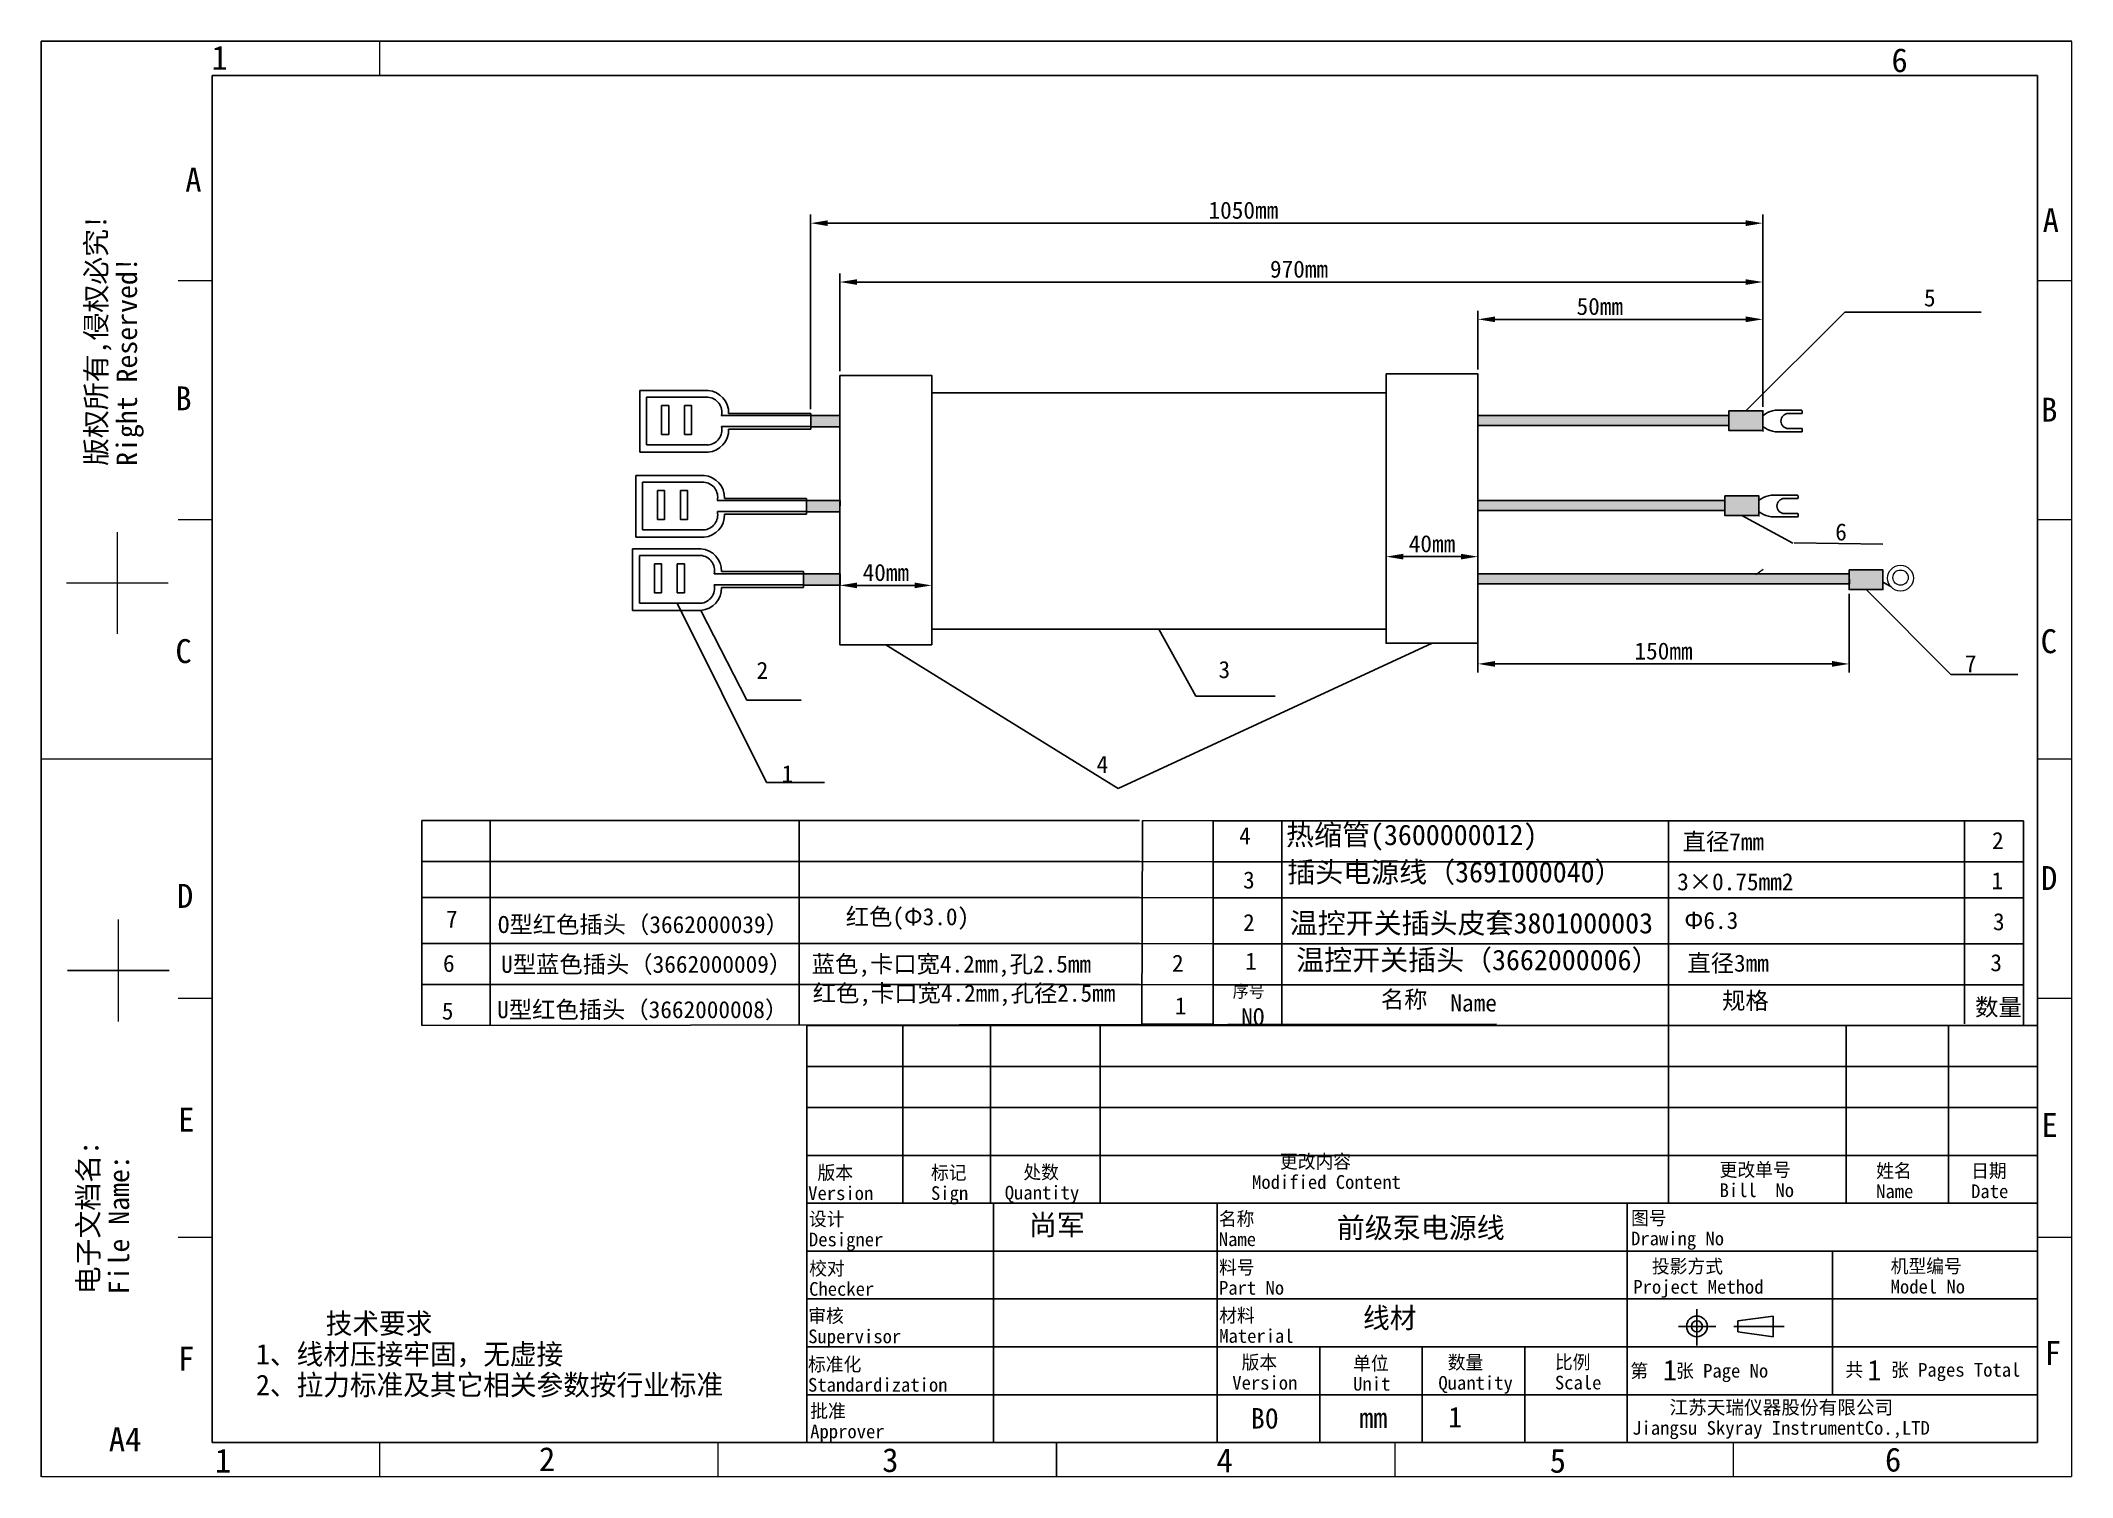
# Model space of a CAD drawing. Header units: millimetres. Extents: x 204 to 501, y 51 to 261.
import ezdxf

# ---------------------------------------------------------------- set-up
doc = ezdxf.new("R2010")
doc.units = ezdxf.units.MM
doc.layers.add('02___PRT_ALL_AXES', color=7, linetype='Continuous')
doc.styles.add('TEXTSTYLE_2', font='simfang_0.ttf')
doc.dimstyles.new('ISO-25', dxfattribs={"dimtxt": 2.5, "dimasz": 2.5, "dimexe": 1.25, "dimexo": 0.625, "dimtad": 1, "dimdsep": 46, "dimtxsty": 'Standard', "dimcen": 2.5, "dimadec": 0, "dimazin": 0, "dimtfac": 1, "dimtmove": 0, "dimatfit": 3, "dimfxl": 1, "dimarcsym": 0})

# ---------------------------------------------------------------- blocks, each defined once
blk = doc.blocks.new('*D1')
at = {"color": 0, "lineweight": -2}
for p, q in [((414.1, 212.78), (414.1, 221.39)), ((416.6, 220.14), (453.27, 220.14)), ((455.77, 207.36), (455.77, 221.39))]:
    blk.add_line(p, q, dxfattribs=at)
at = {"color": 0}
for points in [[(416.6, 220.56), (416.6, 219.73), (414.1, 220.14)], [(453.27, 220.56), (453.27, 219.73), (455.77, 220.14)]]:
    blk.add_solid(points, dxfattribs=at)
at = {"layer": 'Defpoints', "color": 0}
for p in [(455.77, 220.14), (414.1, 212.16), (455.77, 206.73)]:
    blk.add_point(p, dxfattribs=at)
at = {"color": 0, "insert": (431.93, 222.02), "char_height": 2.5, "attachment_point": 5}
blk.add_mtext('50mm', dxfattribs=at)
blk = doc.blocks.new('*D3')
at = {"color": 0, "lineweight": -2}
for p, q in [((320.77, 212.55), (320.77, 226.85)), ((455.77, 207.98), (455.77, 226.85)), ((323.27, 225.6), (453.27, 225.6))]:
    blk.add_line(p, q, dxfattribs=at)
at = {"color": 0}
for points in [[(323.27, 226.01), (323.27, 225.18), (320.77, 225.6)], [(453.27, 226.01), (453.27, 225.18), (455.77, 225.6)]]:
    blk.add_solid(points, dxfattribs=at)
at = {"layer": 'Defpoints', "color": 0}
for p in [(455.77, 225.6), (320.77, 211.93), (455.77, 207.36)]:
    blk.add_point(p, dxfattribs=at)
at = {"color": 0, "insert": (387.93, 227.47), "char_height": 2.5, "attachment_point": 5}
blk.add_mtext('970mm', dxfattribs=at)
blk = doc.blocks.new('*D2')
at = {"color": 0, "lineweight": -2}
for p, q in [((316.49, 207.01), (316.49, 235.46)), ((455.77, 207.36), (455.77, 235.46)), ((318.99, 234.21), (453.27, 234.21))]:
    blk.add_line(p, q, dxfattribs=at)
at = {"color": 0}
for points in [[(318.99, 234.63), (318.99, 233.79), (316.49, 234.21)], [(453.27, 234.63), (453.27, 233.79), (455.77, 234.21)]]:
    blk.add_solid(points, dxfattribs=at)
at = {"layer": 'Defpoints', "color": 0}
for p in [(455.77, 234.21), (316.49, 206.38), (455.77, 206.73)]:
    blk.add_point(p, dxfattribs=at)
at = {"color": 0, "insert": (379.79, 236.09), "char_height": 2.5, "attachment_point": 5}
blk.add_mtext('1050mm', dxfattribs=at)
blk = doc.blocks.new('*D4')
at = {"color": 0, "lineweight": -2}
for p, q in [((320.77, 191.6), (320.77, 179.97)), ((334.2, 191.6), (334.2, 179.97)), ((323.27, 181.22), (331.7, 181.22))]:
    blk.add_line(p, q, dxfattribs=at)
at = {"color": 0}
for points in [[(323.27, 181.63), (323.27, 180.8), (320.77, 181.22)], [(331.7, 181.63), (331.7, 180.8), (334.2, 181.22)]]:
    blk.add_solid(points, dxfattribs=at)
at = {"layer": 'Defpoints', "color": 0}
for p in [(320.77, 192.22), (334.2, 192.22), (334.2, 181.22)]:
    blk.add_point(p, dxfattribs=at)
at = {"color": 0, "insert": (327.49, 183.09), "char_height": 2.5, "attachment_point": 5}
blk.add_mtext('40mm', dxfattribs=at)
blk = doc.blocks.new('*D5')
at = {"color": 0, "lineweight": -2}
for p, q in [((400.67, 191.83), (400.67, 184.17)), ((414.1, 193.01), (414.1, 184.17)), ((403.17, 185.42), (411.6, 185.42))]:
    blk.add_line(p, q, dxfattribs=at)
at = {"color": 0}
for points in [[(403.17, 185.84), (403.17, 185.01), (400.67, 185.42)], [(411.6, 185.84), (411.6, 185.01), (414.1, 185.42)]]:
    blk.add_solid(points, dxfattribs=at)
at = {"layer": 'Defpoints', "color": 0}
for p in [(414.1, 193.63), (400.67, 192.45), (414.1, 185.42)]:
    blk.add_point(p, dxfattribs=at)
at = {"color": 0, "insert": (407.38, 187.3), "char_height": 2.5, "attachment_point": 5}
blk.add_mtext('40mm', dxfattribs=at)
blk = doc.blocks.new('*D8')
at = {"color": 0, "lineweight": -2}
for p, q in [((414.1, 180.83), (414.1, 168.48)), ((468.4, 179.98), (468.4, 168.48)), ((416.6, 169.73), (465.9, 169.73))]:
    blk.add_line(p, q, dxfattribs=at)
at = {"color": 0}
for points in [[(416.6, 170.15), (416.6, 169.31), (414.1, 169.73)], [(465.9, 170.15), (465.9, 169.31), (468.4, 169.73)]]:
    blk.add_solid(points, dxfattribs=at)
at = {"layer": 'Defpoints', "color": 0}
for p in [(414.1, 181.46), (468.4, 180.61), (468.4, 169.73)]:
    blk.add_point(p, dxfattribs=at)
at = {"color": 0, "insert": (441.25, 171.6), "char_height": 2.5, "attachment_point": 5}
blk.add_mtext('150mm', dxfattribs=at)

msp = doc.modelspace()

# ---------------------------------------------------------------- hatches: boundary and pattern name
h = msp.add_hatch(color=256)
h.set_gradient(color1=(228, 7, 11), color2=(254, 230, 231), one_color=1, tint=0.95)
h.paths.add_polyline_path([(316.494, 206.066), (320.772, 206.066), (320.772, 204.413), (316.494, 204.413)])
h = msp.add_hatch(color=256)
h.set_gradient(color1=(228, 7, 11), color2=(254, 230, 231), one_color=1, tint=0.95)
h.paths.add_polyline_path([(414.097, 206.066), (450.824, 206.066), (450.824, 204.611), (414.097, 204.611)])
h = msp.add_hatch(color=256)
h.set_gradient(color1=(228, 7, 11), color2=(254, 230, 231), one_color=1, tint=0.95)
h.paths.add_polyline_path([(450.824, 206.73), (455.773, 206.73), (455.773, 203.862), (450.824, 203.862)])
h = msp.add_hatch(color=256)
h.set_gradient(color1=(228, 7, 11), color2=(254, 230, 231), one_color=1, tint=0.95)
h.paths.add_polyline_path([(315.897, 193.632), (320.822, 193.632), (320.761, 191.979), (315.897, 191.979)])
h = msp.add_hatch(color=256)
h.set_gradient(color2=(242, 242, 242), one_color=1, tint=0.95)
h.paths.add_polyline_path([(315.897, 193.632), (320.822, 193.632), (320.761, 191.979), (315.897, 191.979)])
h = msp.add_hatch(color=256)
h.set_gradient(color1=(228, 7, 11), color2=(254, 230, 231), one_color=1, tint=0.95)
h.paths.add_polyline_path([(414.097, 193.632), (450.226, 193.632), (450.226, 192.177), (414.097, 192.177)])
h = msp.add_hatch(color=256)
h.set_gradient(color2=(242, 242, 242), one_color=1, tint=0.95)
h.paths.add_polyline_path([(414.097, 193.632), (450.226, 193.632), (450.226, 192.177), (414.097, 192.177)])
h = msp.add_hatch(color=256)
h.set_gradient(color1=(0, 0, 255), color2=(229, 229, 255), one_color=1, tint=0.95)
h.paths.add_polyline_path([(450.226, 194.296), (455.175, 194.296), (455.175, 191.428), (450.226, 191.428)])
h = msp.add_hatch(color=256)
h.set_gradient(color1=(230, 161, 0), color2=(255, 247, 229), one_color=1, tint=0.95)
h.paths.add_polyline_path([(315.44, 182.915), (320.786, 182.915), (320.817, 181.262), (315.44, 181.262)])
h = msp.add_hatch(color=256)
h.set_gradient(color1=(230, 161, 0), color2=(255, 247, 229), one_color=1, tint=0.95)
h.paths.add_polyline_path([(414.097, 182.915), (468.421, 182.915), (468.447, 181.46), (414.097, 181.46)])
h = msp.add_hatch(color=256)
h.set_gradient(color1=(255, 0, 0), color2=(255, 229, 229), one_color=1, tint=0.95)
h.paths.add_polyline_path([(468.402, 183.475), (473.351, 183.475), (473.351, 180.607), (468.402, 180.607)])

# ---------------------------------------------------------------- linework, layer by layer
at = {"linetype": 'Continuous'}
for p, q in [((203.954, 50.816), (203.954, 260.816)), ((203.954, 260.816), (500.954, 260.816)), ((228.954, 55.816), (228.954, 255.816)), ((228.954, 255.816), (495.954, 255.816)), ((495.954, 55.816), (495.954, 255.816)), ((315.954, 55.816), (315.954, 116.816)), ((315.954, 116.816), (495.954, 116.816)), ((329.964, 90.816), (329.964, 116.816)), ((342.801, 90.816), (342.801, 116.816)), ((358.819, 90.816), (358.819, 116.816)), ((441.954, 90.816), (441.954, 116.816)), ((467.954, 90.816), (467.954, 116.816)), ((482.954, 90.816), (482.954, 116.816)), ((315.954, 110.816), (495.954, 110.816)), ((315.954, 104.816), (495.954, 104.816)), ((315.954, 97.816), (495.954, 97.816)), ((315.954, 90.816), (495.954, 90.816)), ((343.223, 55.816), (343.223, 90.816)), ((375.954, 55.816), (375.954, 90.816)), ((435.954, 55.816), (435.954, 90.816)), ((315.954, 83.816), (495.954, 83.816)), ((465.954, 62.816), (465.954, 83.816)), ((315.954, 76.816), (495.954, 76.816)), ((446.128, 75.307), (446.128, 70.027)), ((457.29, 74.314), (452.115, 73.61)), ((457.29, 74.314), (457.29, 71.292)), ((443.445, 72.803), (448.905, 72.803)), ((451.546, 72.803), (458.9, 72.803)), ((452.115, 73.61), (452.115, 71.997)), ((452.115, 71.997), (457.29, 71.292)), ((315.954, 69.816), (495.954, 69.816)), ((390.954, 55.816), (390.954, 69.816)), ((405.954, 55.816), (405.954, 69.816)), ((420.954, 55.816), (420.954, 69.816)), ((315.954, 62.816), (495.954, 62.816)), ((228.954, 55.816), (495.954, 55.816))]:
    msp.add_line(p, q, dxfattribs=at)
for p, q in [((453.298, 206.73), (467.764, 221.196)), ((467.764, 221.196), (487.705, 221.196)), ((291.494, 209.717), (291.494, 200.717)), ((291.494, 209.717), (301.494, 209.717)), ((292.494, 208.757), (292.494, 201.757)), ((292.494, 208.757), (301.456, 208.757)), ((316.494, 206.066), (303.412, 206.066)), ((316.494, 206.381), (304.494, 206.381)), ((316.494, 205.217), (316.494, 206.381)), ((316.494, 206.217), (316.494, 204.217)), ((316.494, 205.217), (316.494, 204.053)), ((316.494, 204.448), (303.446, 204.448)), ((316.494, 204.053), (304.494, 204.053)), ((291.494, 200.717), (301.494, 200.717)), ((292.494, 201.757), (301.494, 201.757)), ((290.897, 197.283), (290.897, 188.283)), ((290.897, 197.283), (300.897, 197.283)), ((291.897, 196.323), (291.897, 189.323)), ((291.897, 196.323), (300.858, 196.323)), ((315.897, 193.632), (302.814, 193.632)), ((315.897, 193.947), (303.897, 193.947)), ((315.897, 192.783), (315.897, 193.947)), ((315.897, 193.783), (315.897, 191.783)), ((315.897, 192.014), (302.849, 192.014)), ((315.897, 191.618), (303.897, 191.618)), ((315.897, 192.783), (315.897, 191.618)), ((452.7, 191.428), (460.185, 187.374)), ((290.897, 188.283), (300.897, 188.283)), ((291.897, 189.323), (300.897, 189.323)), ((460.341, 187.444), (473.318, 187.228)), ((290.44, 186.566), (290.44, 177.566)), ((290.44, 186.566), (300.44, 186.566)), ((291.44, 185.606), (291.44, 178.606)), ((291.44, 185.606), (300.402, 185.606)), ((315.44, 182.915), (302.358, 182.915)), ((315.44, 181.297), (302.392, 181.297)), ((315.44, 183.23), (303.44, 183.23)), ((315.44, 182.066), (315.44, 183.23)), ((315.44, 183.066), (315.44, 181.066)), ((315.44, 182.066), (315.44, 180.901)), ((291.44, 178.606), (300.44, 178.606)), ((296.987, 178.636), (310.03, 152.367)), ((315.44, 180.901), (303.44, 180.901)), ((470.876, 180.607), (483.291, 168.192)), ((290.44, 177.566), (300.44, 177.566)), ((300.44, 177.566), (307.152, 164.419)), ((327.486, 172.521), (361.467, 151.504)), ((361.467, 151.504), (407.383, 172.75)), ((367.429, 174.832), (372.83, 165.014)), ((483.291, 168.192), (493.061, 168.192)), ((307.152, 164.419), (315.128, 164.419)), ((372.83, 165.014), (384.447, 165.014)), ((310.03, 152.367), (318.498, 152.367)), ((365.04, 146.807), (375.394, 146.766)), ((364.615, 140.807), (375.394, 140.766)), ((259.609, 135.562), (364.618, 135.562)), ((364.618, 135.562), (375.394, 135.52)), ((375.388, 135.52), (493.884, 135.52)), ((364.615, 128.807), (375.394, 128.766)), ((364.615, 122.807), (375.394, 122.766)), ((416.808, 117.017), (259.615, 116.807)), ((364.929, 117.017), (375.394, 117.017))]:
    msp.add_line(p, q)
at = {"lineweight": 0}
msp.add_line((454.757, 182.792), (455.828, 183.571), dxfattribs=at)
at = {"color": 7, "linetype": 'Continuous'}
msp.add_line((474.48, 181.057), (473.352, 181.689), dxfattribs=at)
at = {"linetype": 'Continuous', "lineweight": -3}
for p, q in [((259.615, 146.807), (364.615, 146.807)), ((259.615, 116.807), (259.615, 146.807)), ((269.615, 116.807), (269.615, 146.807)), ((314.812, 116.807), (314.812, 146.807)), ((364.929, 117.017), (365.04, 146.807)), ((375.394, 146.766), (493.884, 146.766)), ((375.394, 116.766), (375.394, 146.766)), ((385.394, 116.766), (385.394, 146.766)), ((441.996, 116.766), (441.996, 146.766)), ((485.27, 117.085), (485.27, 146.766)), ((493.884, 116.766), (493.884, 146.766)), ((495.954, 116.816), (495.954, 146.816)), ((259.615, 140.807), (364.615, 140.807)), ((375.394, 140.766), (493.884, 140.766)), ((259.615, 128.807), (364.615, 128.807)), ((375.394, 128.766), (493.884, 128.766)), ((259.615, 122.807), (364.615, 122.807)), ((375.394, 122.766), (493.884, 122.766))]:
    msp.add_line(p, q, dxfattribs=at)
at = {"linetype": 'Continuous', "lineweight": 0}
msp.add_line((342.504, 117.017), (342.504, 117.017), dxfattribs=at)
at = {"linetype": 'Continuous', "const_width": 0.2}
for points in [[(253.454, 255.816), (253.454, 260.816)], [(500.954, 50.816), (500.954, 260.816)], [(228.954, 225.816), (223.954, 225.816)], [(495.954, 225.816), (500.954, 225.816)], [(228.954, 190.816), (223.954, 190.816)], [(495.954, 190.816), (500.954, 190.816)], [(215.07, 189.04), (215.07, 174.084)], [(207.592, 181.562), (222.548, 181.562)], [(228.954, 155.816), (203.954, 155.816)], [(495.954, 155.816), (500.954, 155.816)], [(215.217, 132.353), (215.217, 117.397)], [(207.739, 124.875), (222.695, 124.875)], [(228.954, 120.816), (223.954, 120.816)], [(495.954, 120.816), (500.954, 120.816)], [(228.954, 85.816), (223.954, 85.816)], [(495.954, 85.816), (500.954, 85.816)], [(253.454, 55.816), (253.454, 50.816)], [(302.954, 55.816), (302.954, 50.816)], [(352.454, 55.816), (352.454, 50.816)], [(401.954, 55.816), (401.954, 50.816)], [(451.454, 55.816), (451.454, 50.816)], [(203.954, 50.816), (500.954, 50.816)]]:
    msp.add_lwpolyline(points, dxfattribs=at)
for points in [[(320.772, 211.929), (334.199, 211.929), (334.199, 172.521), (320.772, 172.521)], [(400.67, 212.158), (414.097, 212.158), (414.097, 172.75), (400.67, 172.75)], [(334.199, 209.391), (400.66, 209.391), (400.66, 174.832), (334.199, 174.832)], [(294.694, 207.527), (295.727, 207.527), (295.727, 203.292), (294.694, 203.292)], [(298.042, 207.527), (299.074, 207.527), (299.074, 203.292), (298.042, 203.292)], [(316.494, 206.066), (320.772, 206.066), (320.772, 204.413), (316.494, 204.413)], [(414.097, 206.066), (450.824, 206.066), (450.824, 204.611), (414.097, 204.611)], [(450.824, 206.73), (455.773, 206.73), (455.773, 203.862), (450.824, 203.862)], [(294.096, 195.093), (295.129, 195.093), (295.129, 190.857), (294.096, 190.857)], [(297.444, 195.093), (298.477, 195.093), (298.477, 190.857), (297.444, 190.857)], [(315.897, 193.632), (320.822, 193.632), (320.761, 191.979), (315.897, 191.979)], [(414.097, 193.632), (450.226, 193.632), (450.226, 192.177), (414.097, 192.177)], [(450.226, 194.296), (455.175, 194.296), (455.175, 191.428), (450.226, 191.428)], [(293.64, 184.376), (294.673, 184.376), (294.673, 180.14), (293.64, 180.14)], [(296.987, 184.376), (298.02, 184.376), (298.02, 180.14), (296.987, 180.14)], [(315.44, 182.915), (320.786, 182.915), (320.817, 181.262), (315.44, 181.262)], [(414.097, 182.915), (468.421, 182.915), (468.447, 181.46), (414.097, 181.46)], [(468.402, 183.475), (473.351, 183.475), (473.351, 180.607), (468.402, 180.607)]]:
    msp.add_lwpolyline(points, close=True)
at = {"lineweight": 0}
for centre, radius in [((475.917, 182.274), 1.883), ((475.922, 182.351), 1.116)]:
    msp.add_circle(centre, radius, dxfattribs=at)
at = {"linetype": 'Continuous'}
for radius in [1.511, 0.807]:
    msp.add_circle((446.128, 72.803), radius, dxfattribs=at)
for centre, radius, start, end in [((301.268, 206.536), 2.229, 347.81502, 85.15584), ((301.268, 206.496), 3.229, 357.95912, 85.97572), ((301.268, 203.978), 2.229, 274.02428, 12.18498), ((301.268, 203.938), 3.229, 274.02428, 2.04088), ((300.67, 194.102), 2.229, 347.81502, 85.15584), ((300.67, 194.062), 3.229, 357.95912, 85.97572), ((300.67, 191.544), 2.229, 274.02428, 12.18498), ((300.67, 191.503), 3.229, 274.02428, 2.04088), ((300.214, 183.385), 2.229, 347.81502, 85.15584), ((300.214, 183.345), 3.229, 357.95912, 85.97572), ((300.214, 180.826), 2.229, 274.02428, 12.18498), ((300.214, 180.786), 3.229, 274.02428, 2.04088)]:
    msp.add_arc(centre, radius, start, end)
at = {"layer": '02___PRT_ALL_AXES', "color": 7, "linetype": 'Continuous'}
for p, q in [((456.147, 206.323), (455.824, 206.094)), ((457.692, 206.851), (457.665, 206.848)), ((457.741, 206.855), (457.724, 206.854)), ((457.763, 206.857), (457.741, 206.855)), ((457.78, 206.858), (457.763, 206.857)), ((457.798, 206.86), (457.78, 206.858)), ((457.817, 206.861), (457.798, 206.86)), ((457.835, 206.862), (457.817, 206.861)), ((457.835, 206.862), (461.474, 206.862)), ((457.836, 206.862), (457.835, 206.862)), ((457.835, 206.862), (457.835, 206.862)), ((459.524, 206.362), (461.474, 206.362)), ((461.524, 206.812), (461.524, 206.412)), ((456.147, 204.202), (455.824, 204.431)), ((457.632, 203.68), (457.662, 203.677)), ((457.662, 203.677), (457.687, 203.674)), ((457.687, 203.674), (457.708, 203.672)), ((457.708, 203.672), (457.726, 203.671)), ((457.726, 203.671), (457.748, 203.669)), ((457.748, 203.669), (457.767, 203.667)), ((457.767, 203.667), (457.786, 203.666)), ((457.786, 203.666), (457.806, 203.664)), ((457.806, 203.664), (457.823, 203.663)), ((457.823, 203.663), (457.836, 203.662)), ((461.474, 203.662), (457.836, 203.662)), ((461.474, 204.162), (459.524, 204.162)), ((461.524, 204.112), (461.524, 203.712)), ((455.549, 193.888), (455.226, 193.66)), ((457.094, 194.416), (457.067, 194.414)), ((457.143, 194.421), (457.126, 194.419)), ((457.165, 194.423), (457.143, 194.421)), ((457.182, 194.424), (457.165, 194.423)), ((457.2, 194.426), (457.182, 194.424)), ((457.22, 194.427), (457.2, 194.426)), ((457.237, 194.428), (457.22, 194.427)), ((457.238, 194.428), (457.237, 194.428)), ((457.238, 194.428), (460.876, 194.428)), ((457.238, 194.428), (457.238, 194.428)), ((458.926, 193.928), (460.876, 193.928)), ((460.926, 194.378), (460.926, 193.978)), ((455.549, 191.768), (455.226, 191.997)), ((457.034, 191.246), (457.065, 191.243)), ((457.065, 191.243), (457.09, 191.24)), ((457.09, 191.24), (457.11, 191.238)), ((457.11, 191.238), (457.128, 191.236)), ((457.128, 191.236), (457.15, 191.235)), ((457.15, 191.235), (457.169, 191.233)), ((457.169, 191.233), (457.188, 191.231)), ((457.188, 191.231), (457.209, 191.23)), ((457.209, 191.23), (457.226, 191.229)), ((457.226, 191.229), (457.238, 191.228)), ((460.876, 191.228), (457.238, 191.228)), ((460.876, 191.728), (458.926, 191.728)), ((460.926, 191.678), (460.926, 191.278))]:
    msp.add_line(p, q, dxfattribs=at)
for points in [[(457.575, 206.837), (457.189, 206.766), (456.825, 206.656), (456.479, 206.509), (456.147, 206.323)], [(457.665, 206.848), (457.634, 206.844), (457.616, 206.842), (457.597, 206.84), (457.575, 206.837)], [(457.724, 206.854), (457.703, 206.852), (457.692, 206.851)], [(457.575, 203.687), (457.189, 203.759), (456.825, 203.869), (456.479, 204.016), (456.147, 204.202)], [(457.575, 203.687), (457.596, 203.685), (457.615, 203.682), (457.632, 203.68)], [(456.978, 194.403), (456.591, 194.331), (456.227, 194.222), (455.881, 194.075), (455.549, 193.888)], [(457.067, 194.414), (457.036, 194.41), (457.018, 194.408), (456.999, 194.406), (456.978, 194.403)], [(457.126, 194.419), (457.105, 194.418), (457.094, 194.416)], [(456.978, 191.253), (456.591, 191.325), (456.227, 191.435), (455.881, 191.582), (455.549, 191.768)], [(456.978, 191.253), (456.998, 191.25), (457.017, 191.248), (457.034, 191.246)]]:
    msp.add_lwpolyline(points, dxfattribs=at)
for centre, radius, start, end in [((455.774, 206.712), 0.05, 0, 90), ((456.624, 206.062), 0.8, 177.74193, 180), ((459.524, 205.262), 1.1, 90, 270), ((461.474, 206.412), 0.05, 270.0182, 360), ((455.774, 203.812), 0.05, 270, 0), ((456.624, 204.462), 0.8, 180, 182.25807), ((461.474, 204.112), 0.05, 0, 90), ((461.474, 203.712), 0.05, 270.01848, 0), ((455.176, 194.278), 0.05, 0, 90), ((456.026, 193.628), 0.8, 177.74193, 180), ((458.926, 192.828), 1.1, 90, 270), ((460.876, 193.978), 0.05, 270.0182, 360), ((455.176, 191.378), 0.05, 270, 0), ((456.026, 192.028), 0.8, 180, 182.25807), ((460.876, 191.678), 0.05, 0, 90), ((460.876, 191.278), 0.05, 270.01848, 0)]:
    msp.add_arc(centre, radius, start, end, dxfattribs=at)

# ---------------------------------------------------------------- texts
at = {"linetype": 'Continuous', "char_height": 3.5, "line_spacing_factor": 0.9, "style": 'TEXTSTYLE_2'}
for s, insert, width, attachment_point in [('1', (228.831, 260.162), 2.42804, 1), ('6', (474.596, 259.806), 2.42804, 1), ('A', (227.393, 242.318), 2.42804, 3), ('A', (496.708, 236.404), 2.42804, 1), ('B', (223.558, 210.328), 2.42804, 1), ('B', (496.497, 208.673), 2.42804, 1), ('C', (223.57, 173.35), 2.42804, 1), ('C', (496.417, 174.8), 2.42804, 1), ('D\\P ', (496.476, 140.153), 2.42804, 1), ('D', (223.801, 137.538), 2.42804, 1), ('E', (223.974, 104.817), 2.42804, 1), ('E', (496.546, 104.009), 2.42804, 1), ('F', (223.956, 69.831), 2.42804, 1), ('F', (497.02, 70.678), 2.42804, 1), ('A4', (213.828, 58.046), 4.85609, 1), ('1', (229.346, 54.92), 2.42804, 1), ('2', (276.749, 55.144), 2.42804, 1), ('3', (326.956, 54.995), 2.42804, 1), ('4', (375.857, 54.948), 2.42804, 1), ('5', (424.603, 54.9), 2.42804, 1), ('6', (473.647, 55.066), 2.42804, 1)]:
    msp.add_mtext(s, dxfattribs=dict(at, insert=insert, width=width, attachment_point=attachment_point))
at = {"linetype": 'Continuous', "attachment_point": 1, "rotation": 90, "line_spacing_factor": 0.9, "style": 'TEXTSTYLE_2'}
for s, insert, char_height, width in [('版权所有,侵权必究!\\PRight Reserved!', (210.471, 198.691), 2.99125, 37.26366), ('电子文档名:\\PFile Name:', (209.324, 77.498), 2.9912, 22.77101)]:
    msp.add_mtext(s, dxfattribs=dict(at, insert=insert, char_height=char_height, width=width))
at = {"char_height": 2.5, "attachment_point": 1}
for s, insert, width in [('   \\P   5', (474.244, 228.701), 13.46078), (' \\P  6', (462.962, 194.464), 13.16901), ('2', (308.586, 170.04), 5.47568), ('3', (376.148, 170.152), 8.29855), (' \\P 7', (483.631, 175.171), 13.16901), ('1', (312.244, 154.905), 6.25425), ('4', (358.318, 156.292), 6.38834), ('{\\fSimSun|b0|i0|c0|p2;4}', (379.179, 145.846), 5.40375), ('{\\fSimSun|b0|i0|c134|p2;直径\\fSimSun|b0|i0|c0|p2;7mm}', (444.037, 144.973), 24.62788), ('{\\fSimSun|b0|i0|c0|p2;3}', (379.749, 139.366), 4.48889), ('{\\f@SimSun|b0|i0|c0|p2;3×0.75mm2}', (443.248, 139.108), 42.69099), ('{\\fSimSun|b0|i0|c134|p2;红色\\fSimSun|b0|i0|c0|p2;(Φ3.0)}', (321.621, 133.995), 19.27917), ('7', (263.15, 133.647), 7.83548), ('{\\fSimSun|b0|i0|c134|p2;O型红色插头（3662000039）}', (270.734, 132.849), 40.8876), ('{\\fSimSun|b0|i0|c0|p2;2}', (379.749, 133.137), 4.48889), ('{\\fArial|b0|i0|c0|p34;Φ}6.3', (444.29, 133.45), 28.59662), ('6', (262.71, 127.164), 7.83548), ('{\\fSimSun|b0|i0|c0|p2;U\\fSimSun|b0|i0|c134|p2;型蓝色插头（3662000009）}', (271.214, 127.032), 40.8876), ('{\\fSimSun|b0|i0|c134|p2;蓝色\\fSimSun|b0|i0|c0|p2;,\\fSimSun|b0|i0|c134|p2;卡口宽\\fSimSun|b0|i0|c0|p2;4.2mm,\\fSimSun|b0|i0|c134|p2;孔\\fSimSun|b0|i0|c0|p2;2.5mm}', (316.648, 127.074), 44.91063), ('{\\fSimSun|b0|i0|c0|p2;2}', (369.35, 127.188), 5.88252), ('{\\fSimSun|b0|i0|c0|p2;1}', (380.039, 127.484), 4.48889), ('{\\fSimSun|b0|i0|c134|p2;直径3mm}', (444.736, 127.202), 16.4817), ('{\\fSimSun|b0|i0|c134|p2;红色\\fSimSun|b0|i0|c0|p2;,\\fSimSun|b0|i0|c134|p2;卡口宽\\fSimSun|b0|i0|c0|p2;4.2mm,\\fSimSun|b0|i0|c134|p2;孔径\\fSimSun|b0|i0|c0|p2;2.5mm}', (316.788, 122.807), 62.94938), ('5', (262.541, 120.194), 10), ('{\\fSimSun|b0|i0|c0|p2;U\\fSimSun|b0|i0|c134|p2;型红色插头（3662000008）}', (270.636, 120.4), 40.8876), ('{\\fSimSun|b0|i0|c0|p2;1}', (369.749, 120.949), 5.46605)]:
    msp.add_mtext(s, dxfattribs=dict(at, insert=insert, width=width))
at = {"linetype": 'Continuous', "attachment_point": 1, "line_spacing_factor": 0.9}
for s, insert, char_height, width in [('{\\fSimSun|b0|i0|c134|p2;热缩管(3600000012)}', (386.036, 146.216), 3, 44.47994), ('{\\fSimSun|b0|i0|c134|p2;插头电源线（3691000040）}', (386.208, 140.766), 3, 48.43142), ('{\\fSimSun|b0|i0|c134|p2;温控开关插头皮套3801000003}', (386.568, 133.302), 3, 55.33909), ('{\\fSimSun|b0|i0|c134|p2;温控开关插头（3662000006）}', (387.519, 127.918), 3, 51.36719), ('   更改内容\\PModified Content', (381.06, 97.93), 2, 45.80974), (' 版本\\PVersion', (316.129, 96.297), 2, 9.71218), ('标记\\PSign', (334.095, 96.307), 2, 10.61752), ('  处数\\PQuantity', (344.89, 96.378), 2, 14.09474), ('更改单号\\PBill  No', (449.458, 96.728), 2, 18.15195), ('姓名\\PName', (472.353, 96.576), 2, 5.54982), ('日期\\PDate', (486.24, 96.576), 2, 5.54982), ('设计\\PDesigner', (316.239, 89.524), 2, 11.09963), ('{\\fSimSun|b0|i0|c134|p2;尚军}', (348.405, 89.164), 3, 22.85978), ('名称\\PName', (376.195, 89.553), 2, 5.54982), ('{\\fSimSun|b0|i0|c134|p2;前级泵电源线}', (393.46, 88.738), 3, 42.22314), ('图号\\PDrawing No', (436.498, 89.669), 2, 23.83262), ('校对\\PChecker', (316.268, 82.29), 2, 9.71218), ('料号\\PPart No', (376.229, 82.446), 2, 9.71218), ('  投影方式\\PProject Method', (436.83, 82.593), 2, 29.17821), ('机型编号\\PModel No', (474.469, 82.618), 2, 11.09963), ('     技术要求\\P1、线材压接牢固，无虚接\\P2、拉力标准及其它相关参数按行业标准\\P ', (235.352, 74.74), 3, 72.65314), ('审核\\PSupervisor', (316.135, 75.347), 2, 13.87454), ('材料\\PMaterial', (376.256, 75.406), 2, 11.09963), ('线材', (397.302, 75.558), 3, 8.30258), ('标准化\\PStandardization', (316.104, 68.257), 2, 20.81181), (' 版本\\PVersion', (378.167, 68.558), 2, 9.71218), ('单位\\PUnit', (395.841, 68.413), 2, 5.54982), (' 数量\\PQuantity', (408.316, 68.544), 2, 11.09963), ('比例\\PScale', (425.362, 68.584), 2, 6.93727), ('第   张 Page No', (436.397, 67.313), 2, 28.79031), ('1', (441.168, 67.901), 3, 2.08118), ('共   张 Pages Total', (467.845, 67.452), 2, 26.34686), ('1', (471.079, 67.901), 3, 2.08118), ('批准\\PApprover', (316.428, 61.44), 2, 11.09963), ('B0', (380.875, 60.86), 3, 4.16236), ('mm', (396.76, 60.932), 3, 4.16236), ('1', (409.752, 61.033), 3, 2.08118), ('    {\\fFangSong_GB2312|b0|i0|c134|p49;江苏天瑞仪器股份有限公司}\\PJiangsu Skyray InstrumentCo.,LTD', (436.671, 61.957), 2, 61.46143)]:
    msp.add_mtext(s, dxfattribs=dict(at, insert=insert, char_height=char_height, width=width))
at = {"linetype": 'Continuous', "lineweight": -3, "char_height": 2.5, "attachment_point": 1}
for s, insert, width in [('{\\fSimSun|b0|i0|c134|p2;2}', (489.301, 145.132), 3.82703), ('{\\fSimSun|b0|i0|c0|p2;1}', (489.237, 139.266), 3.82703), ('{\\fSimSun|b0|i0|c134|p2;3}', (489.442, 133.266), 3.72973), ('{\\fSimSun|b0|i0|c0|p2;3}', (489.057, 127.266), 3.72973), ('{\\fSimSun|b0|i0|c0|p2;NO}', (379.481, 119.351), 4.04324), ('{\\fSimSun|b0|i0|c0|p2;Name}', (410.067, 121.375), 6.81081)]:
    msp.add_mtext(s, dxfattribs=dict(at, insert=insert, width=width))
at = {"color": 7, "linetype": 'Continuous', "lineweight": -3, "attachment_point": 1}
for s, insert, char_height, width in [('序号', (378.219, 122.714), 1.8, 9.69265), ('{\\fSimSun|b0|i0|c134|p2;名称}', (399.903, 121.898), 2.5, 11.06526), ('{\\fSimSun|b0|i0|c134|p2;规格}', (449.826, 121.718), 2.5, 12.06), ('{\\fSimSun|b0|i0|c134|p2;数量}', (486.825, 120.761), 2.5, 9.42222)]:
    msp.add_mtext(s, dxfattribs=dict(at, insert=insert, char_height=char_height, width=width))

# ---------------------------------------------------------------- dimensions: what is measured, and where the dimension line sits
for base, p1, p2, text, picture, middle in [((455.773, 234.211), (316.494, 206.381), (455.773, 206.73), '1050mm', '*D2', (379.793, 234.211)), ((455.773, 225.598), (320.772, 211.929), (455.773, 207.355), '970mm', '*D3', (387.932, 225.598)), ((455.773, 220.143), (414.097, 212.158), (455.773, 206.73), '50mm', '*D1', (431.933, 220.143)), ((334.199, 181.217), (320.772, 192.225), (334.199, 192.225), '40mm', '*D4', (327.486, 181.217))]:
    dim = msp.add_linear_dim(base=base, p1=p1, p2=p2, text=text, dimstyle='ISO-25')
    dim.commit()
    dim.dimension.update_dxf_attribs({"geometry": picture, "text_midpoint": middle, "dimtype": 160})
for base, p1, p2, text, picture, middle in [((414.097, 185.425), (400.67, 192.454), (414.097, 193.632), '40mm', '*D5', (407.383, 187.3)), ((468.402, 169.728), (414.097, 181.46), (468.402, 180.607), '150mm', '*D8', (441.249, 171.603))]:
    dim = msp.add_linear_dim(base=base, p1=p1, p2=p2, text=text, dimstyle='ISO-25')
    dim.commit()
    dim.dimension.update_dxf_attribs({"geometry": picture, "text_midpoint": middle})

doc.saveas('drawing.dxf')
